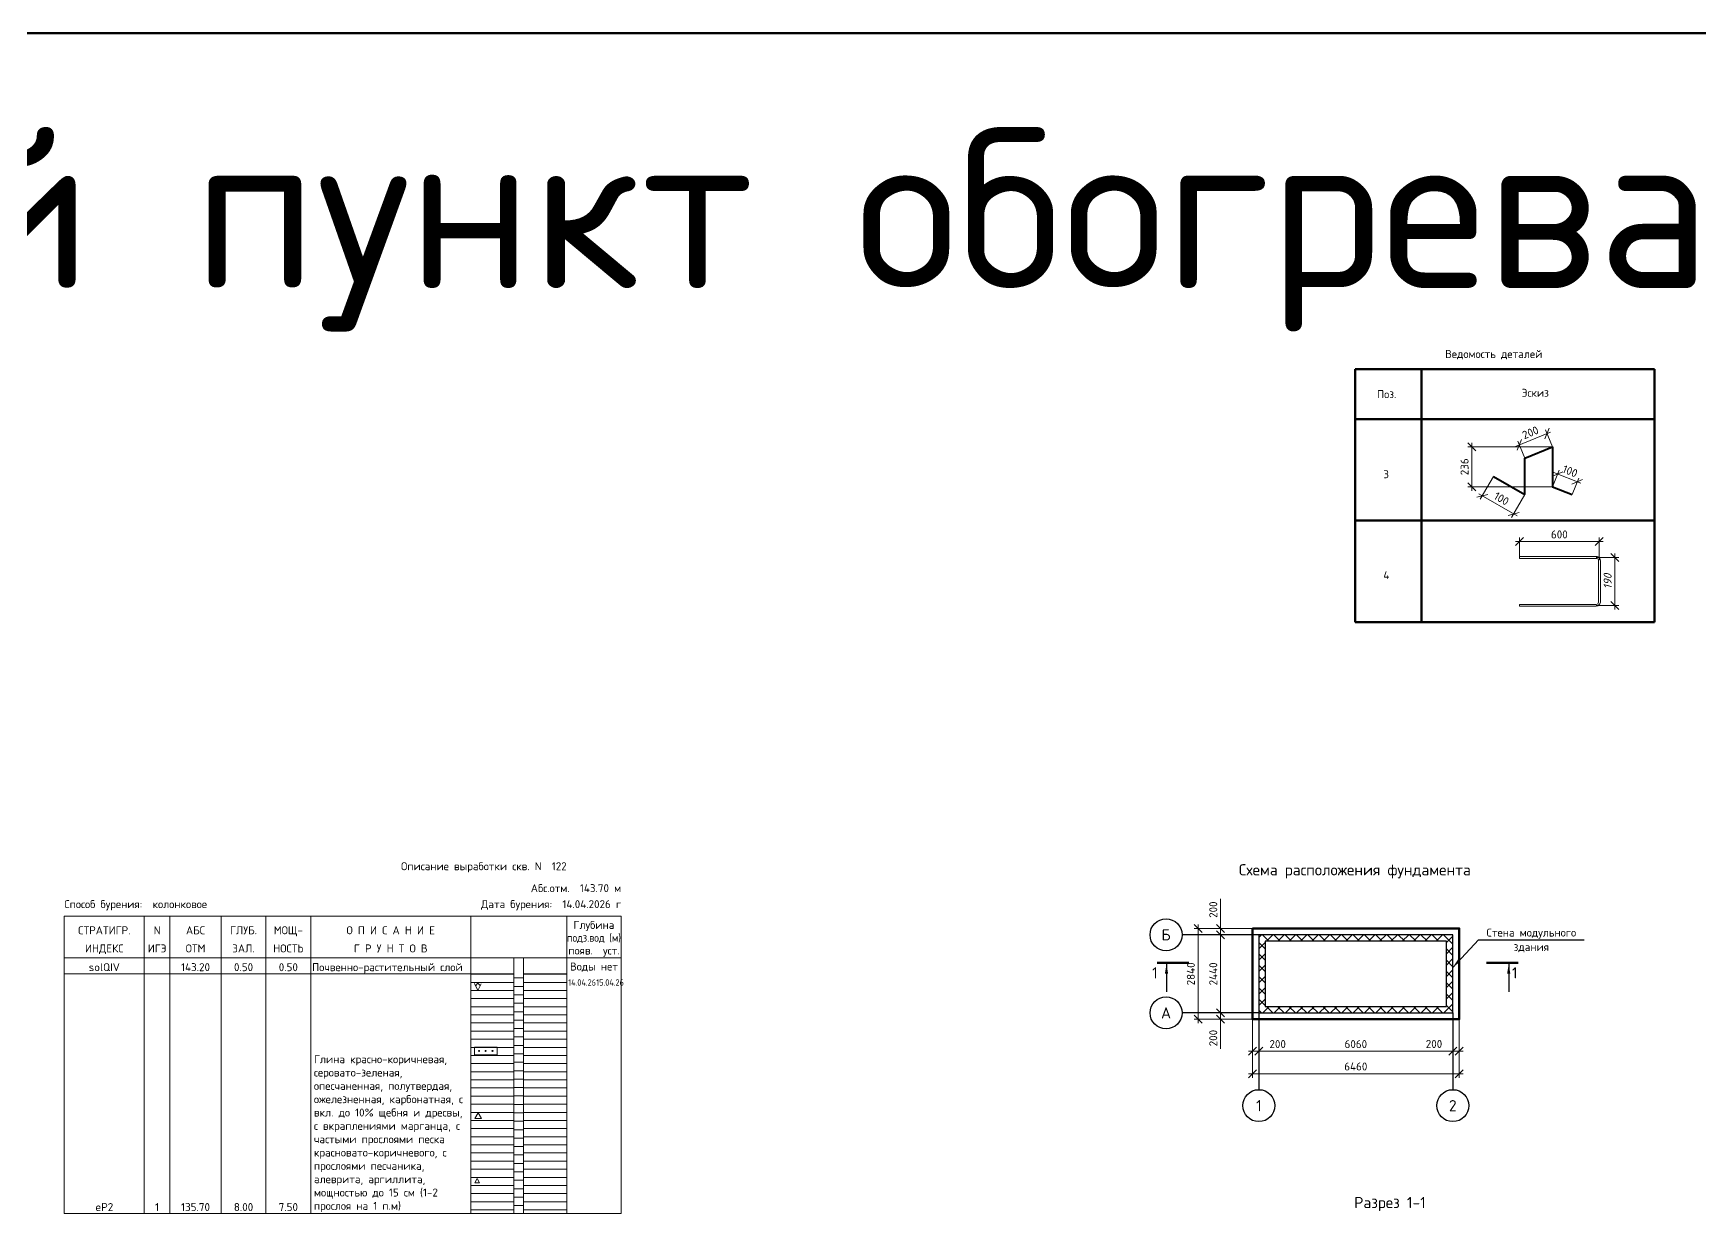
# Model space of a CAD drawing. Header units: millimetres. Extents: x 4809432 to 4960413, y -1122535 to -1055925.
# Drawn here: x 4854214 to 4906286, y -1093203 to -1055925 of the extents above; entities that cross this region are included whole.
import ezdxf
from ezdxf.enums import TextEntityAlignment as Align

# ---------------------------------------------------------------- set-up
doc = ezdxf.new("R2010")
doc.units = ezdxf.units.MM
doc.linetypes.add('ГОСТ 2.303 5', pattern=[24, 20, -1.5, 1, -1.5])
doc.layers.get('Defpoints').update_dxf_attribs({"color": 3})
for name, color, linetype in [('Skv', 7, 'Continuous'), ('Table', 7, 'Continuous'), ('СПДС_Оси', 7, 'ГОСТ 2.303 5')]:
    doc.layers.add(name, color=color, linetype=linetype)
for name, color, linetype, lineweight in [('металл', 7, 'Continuous', 40), ('основная', 7, 'Continuous', 50), ('РАЗМЕР', 7, 'Continuous', 18), ('СПДС_ВЫНОСКИ', 7, 'Continuous', 18), ('СПДС_РАЗМЕРЫ', 7, 'Continuous', 18), ('СПДС_СЕЧЕНИЯ', 7, 'Continuous', 25), ('текст', 7, 'Continuous', 20), ('тонкая', 7, 'Continuous', 20), ('Фундамент', 7, 'Continuous', 53), ('штриховка', 7, 'Continuous', 9)]:
    doc.layers.add(name, color=color, linetype=linetype, lineweight=lineweight)
doc.styles.add('ISOCPEUR', font='isocpeur.ttf')
doc.styles.add('ВНИПИТЕКСТ', font='isocpeui.ttf')
doc.styles.add('ГОСТ 2.304', font='isocpeur.ttf')
doc.dimstyles.new('СПДС$0', dxfattribs={"dimscale": 100, "dimtxt": 2.5, "dimasz": 2.5, "dimexe": 1.25, "dimexo": 0.004, "dimgap": 1, "dimtad": 1, "dimdec": 0, "dimtxsty": 'ВНИПИТЕКСТ', "dimblk": 'OBLIQUE', "dimcen": 0, "dimdle": 1.25, "dimclrd": 256, "dimclre": 256, "dimclrt": 256, "dimadec": 0, "dimazin": 2, "dimtfac": 1, "dimtdec": 0, "dimtmove": 1, "dimatfit": 3, "dimldrblk": 'NONE', "dimfxl": 1, "dimlwd": -1, "dimlwe": -1, "dimarcsym": 0})

# ---------------------------------------------------------------- blocks, each defined once
blk = doc.blocks.new('_Oblique')
at = {"color": 0, "linetype": 'ByBlock', "lineweight": -2}
blk.add_line((-0.5, -0.5), (0.5, 0.5), dxfattribs=at)
blk = doc.blocks.new('*D6')
at = {"layer": 'Defpoints', "color": 0, "transparency": 16777216}
for p in [(4899841, -1069779), (4900822, -1070347), (4900472, -1070952)]:
    blk.add_point(p, dxfattribs=at)
at = {"layer": 'СПДС_РАЗМЕРЫ', "transparency": 16777216}
for p, q in [((4899841, -1069779), (4899428, -1070493)), ((4899383, -1070322), (4900580, -1071015)), ((4900822, -1070347), (4900409, -1071061))]:
    blk.add_line(p, q, dxfattribs=at)
at = {"layer": 'СПДС_РАЗМЕРЫ', "transparency": 16777216, "xscale": 250, "yscale": 250, "zscale": 250}
for p, rotation in [((4899491, -1070384), 149.9314171593441), ((4900472, -1070952), 329.9314171593441)]:
    blk.add_blockref('_Oblique', p, dxfattribs=dict(at, rotation=rotation))
at = {"layer": 'СПДС_РАЗМЕРЫ', "transparency": 16777216, "insert": (4900094, -1070474), "char_height": 250, "attachment_point": 5, "rotation": 329.9314, "style": 'ISOCPEUR'}
blk.add_mtext('100', dxfattribs=at)
blk = doc.blocks.new('_NONE')
blk = doc.blocks.new('*D7')
at = {"layer": 'Defpoints', "color": 0, "transparency": 16777216}
for p in [(4902458, -1069947), (4901685, -1070100), (4902297, -1070347)]:
    blk.add_point(p, dxfattribs=at)
at = {"layer": 'СПДС_РАЗМЕРЫ', "transparency": 16777216}
for p, q in [((4901685, -1070099), (4901893, -1069584)), ((4901730, -1069653), (4902574, -1069993)), ((4902297, -1070346), (4902505, -1069831))]:
    blk.add_line(p, q, dxfattribs=at)
at = {"layer": 'СПДС_РАЗМЕРЫ', "transparency": 16777216, "xscale": 250, "yscale": 250, "zscale": 250}
for p, rotation in [((4901846, -1069700), 158.0341441481995), ((4902458, -1069947), 338.0341441481995)]:
    blk.add_blockref('_Oblique', p, dxfattribs=dict(at, rotation=rotation))
at = {"layer": 'СПДС_РАЗМЕРЫ', "transparency": 16777216, "insert": (4902236, -1069615), "char_height": 250, "attachment_point": 5, "rotation": 338.0341, "style": 'ISOCPEUR'}
blk.add_mtext('100', dxfattribs=at)
blk = doc.blocks.new('*D8')
at = {"layer": 'Defpoints', "color": 0, "transparency": 16777216}
for p in [(4901513, -1068438), (4901685, -1068857), (4900822, -1069211)]:
    blk.add_point(p, dxfattribs=at)
at = {"layer": 'СПДС_РАЗМЕРЫ', "transparency": 16777216}
for p, q in [((4900535, -1068839), (4901629, -1068390)), ((4901685, -1068856), (4901466, -1068322)), ((4900822, -1069210), (4900603, -1068676))]:
    blk.add_line(p, q, dxfattribs=at)
at = {"layer": 'СПДС_РАЗМЕРЫ', "transparency": 16777216, "xscale": 250, "yscale": 250, "zscale": 250}
for p, rotation in [((4901513, -1068438), 22.31730394507235), ((4900651, -1068792), 202.3173039450723)]:
    blk.add_blockref('_Oblique', p, dxfattribs=dict(at, rotation=rotation))
at = {"layer": 'СПДС_РАЗМЕРЫ', "transparency": 16777216, "insert": (4900996, -1068407), "char_height": 250, "attachment_point": 5, "rotation": 22.3173, "style": 'ISOCPEUR'}
blk.add_mtext('200', dxfattribs=at)
blk = doc.blocks.new('*D9')
at = {"layer": 'Defpoints', "color": 0, "transparency": 16777216}
for p in [(4901685, -1068857), (4899164, -1070100), (4901685, -1070100)]:
    blk.add_point(p, dxfattribs=at)
at = {"layer": 'СПДС_РАЗМЕРЫ', "transparency": 16777216}
for p, q in [((4901685, -1068857), (4899039, -1068857)), ((4899164, -1068732), (4899164, -1070225)), ((4901685, -1070100), (4899039, -1070100))]:
    blk.add_line(p, q, dxfattribs=at)
at = {"layer": 'СПДС_РАЗМЕРЫ', "transparency": 16777216, "xscale": 250, "yscale": 250, "zscale": 250}
for p, rotation in [((4899164, -1068857), 90), ((4899164, -1070100), 270)]:
    blk.add_blockref('_Oblique', p, dxfattribs=dict(at, rotation=rotation))
at = {"layer": 'СПДС_РАЗМЕРЫ', "transparency": 16777216, "insert": (4898939, -1069478), "char_height": 250, "attachment_point": 5, "rotation": 90, "style": 'ISOCPEUR'}
blk.add_mtext('236', dxfattribs=at)
blk = doc.blocks.new('*D10')
at = {"layer": 'Defpoints', "color": 0, "ltscale": 100, "transparency": 16777216}
for p in [(4900652, -1071817), (4900652, -1072312), (4903150, -1072399)]:
    blk.add_point(p, dxfattribs=at)
at = {"layer": 'РАЗМЕР', "ltscale": 100, "transparency": 16777216}
for p, q in [((4903275, -1071817), (4900527, -1071817)), ((4900652, -1072311), (4900652, -1071692)), ((4903150, -1072398), (4903150, -1071692))]:
    blk.add_line(p, q, dxfattribs=at)
at = {"layer": 'РАЗМЕР', "ltscale": 100, "transparency": 16777216, "xscale": 250, "yscale": 250, "zscale": 250, "rotation": 180}
blk.add_blockref('_Oblique', (4900652, -1071817), dxfattribs=at)
at = {"layer": 'РАЗМЕР', "ltscale": 100, "transparency": 16777216, "xscale": 250, "yscale": 250, "zscale": 250}
blk.add_blockref('_Oblique', (4903150, -1071817), dxfattribs=at)
at = {"layer": 'РАЗМЕР', "ltscale": 100, "transparency": 16777216, "insert": (4901901, -1071592), "char_height": 250, "attachment_point": 5, "style": 'ГОСТ 2.304', "bg_fill": 3, "box_fill_scale": 1.1, "bg_fill_color": 9, "bg_fill_true_color": 13158600, "bg_fill_transparency": 0}
blk.add_mtext('\\A1;600', dxfattribs=at)
blk = doc.blocks.new('*D11')
at = {"layer": 'Defpoints', "color": 0, "ltscale": 100, "transparency": 16777216}
for p in [(4903052, -1072311), (4903052, -1073810), (4903636, -1073810)]:
    blk.add_point(p, dxfattribs=at)
at = {"layer": 'РАЗМЕР', "ltscale": 100, "transparency": 16777216}
for p, q in [((4903053, -1072311), (4903761, -1072311)), ((4903636, -1072186), (4903636, -1073935)), ((4903053, -1073810), (4903761, -1073810))]:
    blk.add_line(p, q, dxfattribs=at)
at = {"layer": 'РАЗМЕР', "ltscale": 100, "transparency": 16777216, "xscale": 250, "yscale": 250, "zscale": 250}
for p, rotation in [((4903636, -1072311), 90), ((4903636, -1073810), 270)]:
    blk.add_blockref('_Oblique', p, dxfattribs=dict(at, rotation=rotation))
at = {"layer": 'РАЗМЕР', "ltscale": 100, "transparency": 16777216, "insert": (4903411, -1073061), "char_height": 250, "attachment_point": 5, "rotation": 90, "style": 'ВНИПИТЕКСТ', "bg_fill": 3, "box_fill_scale": 1.1, "bg_fill_color": 9, "bg_fill_true_color": 13158600, "bg_fill_transparency": 0}
blk.add_mtext('190', dxfattribs=at)
blk = doc.blocks.new('*D24')
at = {"layer": 'Defpoints', "color": 0, "linetype": 'Continuous', "ltscale": 0.166667, "transparency": 16777216}
for p in [(4892311, -1086751), (4898771, -1086751), (4898771, -1088451)]:
    blk.add_point(p, dxfattribs=at)
at = {"layer": 'СПДС_РАЗМЕРЫ', "linetype": 'Continuous', "ltscale": 0.166667, "transparency": 16777216}
for p, q in [((4892311, -1086751), (4892311, -1088576)), ((4898771, -1086751), (4898771, -1088576)), ((4892186, -1088451), (4898896, -1088451))]:
    blk.add_line(p, q, dxfattribs=at)
at = {"layer": 'СПДС_РАЗМЕРЫ', "linetype": 'Continuous', "ltscale": 0.166667, "transparency": 16777216, "xscale": 250, "yscale": 250, "zscale": 250, "rotation": 180}
blk.add_blockref('_Oblique', (4892311, -1088451), dxfattribs=at)
at = {"layer": 'СПДС_РАЗМЕРЫ', "linetype": 'Continuous', "ltscale": 0.166667, "transparency": 16777216, "xscale": 250, "yscale": 250, "zscale": 250}
blk.add_blockref('_Oblique', (4898771, -1088451), dxfattribs=at)
at = {"layer": 'СПДС_РАЗМЕРЫ', "linetype": 'Continuous', "ltscale": 0.166667, "transparency": 16777216, "insert": (4895541, -1088226), "char_height": 250, "attachment_point": 5, "style": 'ISOCPEUR'}
blk.add_mtext('6460', dxfattribs=at)
blk = doc.blocks.new('*D25')
at = {"layer": 'Defpoints', "color": 0, "linetype": 'Continuous', "ltscale": 0.166667, "transparency": 16777216}
for p in [(4892311, -1083911), (4890611, -1086751), (4892311, -1086751)]:
    blk.add_point(p, dxfattribs=at)
at = {"layer": 'СПДС_РАЗМЕРЫ', "linetype": 'Continuous', "ltscale": 0.166667, "transparency": 16777216}
for p, q in [((4892311, -1083911), (4890486, -1083911)), ((4890611, -1083786), (4890611, -1086876)), ((4892311, -1086751), (4890486, -1086751))]:
    blk.add_line(p, q, dxfattribs=at)
at = {"layer": 'СПДС_РАЗМЕРЫ', "linetype": 'Continuous', "ltscale": 0.166667, "transparency": 16777216, "xscale": 250, "yscale": 250, "zscale": 250}
for p, rotation in [((4890611, -1083911), 90), ((4890611, -1086751), 270)]:
    blk.add_blockref('_Oblique', p, dxfattribs=dict(at, rotation=rotation))
at = {"layer": 'СПДС_РАЗМЕРЫ', "linetype": 'Continuous', "ltscale": 0.166667, "transparency": 16777216, "insert": (4890386, -1085331), "char_height": 250, "attachment_point": 5, "rotation": 90, "style": 'ISOCPEUR'}
blk.add_mtext('2840', dxfattribs=at)
blk = doc.blocks.new('*D26')
at = {"layer": 'Defpoints', "color": 0, "linetype": 'Continuous', "ltscale": 0.166667, "transparency": 16777216}
for p in [(4892311, -1086751), (4892511, -1087590), (4892511, -1087751)]:
    blk.add_point(p, dxfattribs=at)
at = {"layer": 'СПДС_РАЗМЕРЫ', "linetype": 'Continuous', "ltscale": 0.166667, "transparency": 16777216}
for p, q in [((4892311, -1086751), (4892311, -1087876)), ((4892186, -1087751), (4892511, -1087751)), ((4892511, -1087590), (4892511, -1087876)), ((4892511, -1087751), (4893436, -1087751))]:
    blk.add_line(p, q, dxfattribs=at)
at = {"layer": 'СПДС_РАЗМЕРЫ', "linetype": 'Continuous', "ltscale": 0.166667, "transparency": 16777216, "xscale": 250, "yscale": 250, "zscale": 250, "rotation": 180}
blk.add_blockref('_Oblique', (4892311, -1087751), dxfattribs=at)
at = {"layer": 'СПДС_РАЗМЕРЫ', "linetype": 'Continuous', "ltscale": 0.166667, "transparency": 16777216, "xscale": 250, "yscale": 250, "zscale": 250}
blk.add_blockref('_Oblique', (4892511, -1087751), dxfattribs=at)
at = {"layer": 'СПДС_РАЗМЕРЫ', "linetype": 'Continuous', "ltscale": 0.166667, "transparency": 16777216, "insert": (4893099, -1087526), "char_height": 250, "attachment_point": 5, "style": 'ISOCPEUR'}
blk.add_mtext('200', dxfattribs=at)
blk = doc.blocks.new('*D27')
at = {"layer": 'Defpoints', "color": 0, "linetype": 'Continuous', "ltscale": 0.166667, "transparency": 16777216}
for p in [(4892511, -1087590), (4892511, -1087751), (4898571, -1087544)]:
    blk.add_point(p, dxfattribs=at)
at = {"layer": 'СПДС_РАЗМЕРЫ', "linetype": 'Continuous', "ltscale": 0.166667, "transparency": 16777216}
for p, q in [((4898696, -1087751), (4892386, -1087751)), ((4892511, -1087590), (4892511, -1087876)), ((4898571, -1087545), (4898571, -1087876))]:
    blk.add_line(p, q, dxfattribs=at)
at = {"layer": 'СПДС_РАЗМЕРЫ', "linetype": 'Continuous', "ltscale": 0.166667, "transparency": 16777216, "xscale": 250, "yscale": 250, "zscale": 250, "rotation": 180}
blk.add_blockref('_Oblique', (4892511, -1087751), dxfattribs=at)
at = {"layer": 'СПДС_РАЗМЕРЫ', "linetype": 'Continuous', "ltscale": 0.166667, "transparency": 16777216, "xscale": 250, "yscale": 250, "zscale": 250}
blk.add_blockref('_Oblique', (4898571, -1087751), dxfattribs=at)
at = {"layer": 'СПДС_РАЗМЕРЫ', "linetype": 'Continuous', "ltscale": 0.166667, "transparency": 16777216, "insert": (4895541, -1087526), "char_height": 250, "attachment_point": 5, "style": 'ISOCPEUR'}
blk.add_mtext('6060', dxfattribs=at)
blk = doc.blocks.new('*D28')
at = {"layer": 'Defpoints', "color": 0, "linetype": 'Continuous', "ltscale": 0.166667, "transparency": 16777216}
for p in [(4898771, -1086751), (4898571, -1087544), (4898571, -1087747)]:
    blk.add_point(p, dxfattribs=at)
at = {"layer": 'СПДС_РАЗМЕРЫ', "linetype": 'Continuous', "ltscale": 0.166667, "transparency": 16777216}
for p, q in [((4898771, -1086751), (4898771, -1087872)), ((4898571, -1087747), (4897646, -1087747)), ((4898571, -1087545), (4898571, -1087872)), ((4898896, -1087747), (4898571, -1087747))]:
    blk.add_line(p, q, dxfattribs=at)
at = {"layer": 'СПДС_РАЗМЕРЫ', "linetype": 'Continuous', "ltscale": 0.166667, "transparency": 16777216, "xscale": 250, "yscale": 250, "zscale": 250, "rotation": 180}
blk.add_blockref('_Oblique', (4898571, -1087747), dxfattribs=at)
at = {"layer": 'СПДС_РАЗМЕРЫ', "linetype": 'Continuous', "ltscale": 0.166667, "transparency": 16777216, "xscale": 250, "yscale": 250, "zscale": 250}
blk.add_blockref('_Oblique', (4898771, -1087747), dxfattribs=at)
at = {"layer": 'СПДС_РАЗМЕРЫ', "linetype": 'Continuous', "ltscale": 0.166667, "transparency": 16777216, "insert": (4897984, -1087522), "char_height": 250, "attachment_point": 5, "style": 'ISOCPEUR'}
blk.add_mtext('200', dxfattribs=at)
blk = doc.blocks.new('*D29')
at = {"layer": 'Defpoints', "color": 0, "linetype": 'Continuous', "ltscale": 0.166667, "transparency": 16777216}
for p in [(4891465, -1084111), (4891311, -1086551), (4891469, -1086551)]:
    blk.add_point(p, dxfattribs=at)
at = {"layer": 'СПДС_РАЗМЕРЫ', "linetype": 'Continuous', "ltscale": 0.166667, "transparency": 16777216}
for p, q in [((4891465, -1084111), (4891186, -1084111)), ((4891311, -1083986), (4891311, -1086676)), ((4891469, -1086551), (4891186, -1086551))]:
    blk.add_line(p, q, dxfattribs=at)
at = {"layer": 'СПДС_РАЗМЕРЫ', "linetype": 'Continuous', "ltscale": 0.166667, "transparency": 16777216, "xscale": 250, "yscale": 250, "zscale": 250}
for p, rotation in [((4891311, -1084111), 90), ((4891311, -1086551), 270)]:
    blk.add_blockref('_Oblique', p, dxfattribs=dict(at, rotation=rotation))
at = {"layer": 'СПДС_РАЗМЕРЫ', "linetype": 'Continuous', "ltscale": 0.166667, "transparency": 16777216, "insert": (4891086, -1085331), "char_height": 250, "attachment_point": 5, "rotation": 90, "style": 'ISOCPEUR'}
blk.add_mtext('2440', dxfattribs=at)
blk = doc.blocks.new('*D30')
at = {"layer": 'Defpoints', "color": 0, "linetype": 'Continuous', "ltscale": 0.166667, "transparency": 16777216}
for p in [(4891311, -1086751), (4891528, -1086551), (4891528, -1086751)]:
    blk.add_point(p, dxfattribs=at)
at = {"layer": 'СПДС_РАЗМЕРЫ', "linetype": 'Continuous', "ltscale": 0.166667, "transparency": 16777216}
for p, q in [((4891528, -1086551), (4891186, -1086551)), ((4891528, -1086751), (4891186, -1086751)), ((4891311, -1086426), (4891311, -1086751)), ((4891311, -1086751), (4891311, -1087676))]:
    blk.add_line(p, q, dxfattribs=at)
at = {"layer": 'СПДС_РАЗМЕРЫ', "linetype": 'Continuous', "ltscale": 0.166667, "transparency": 16777216, "xscale": 250, "yscale": 250, "zscale": 250}
for p, rotation in [((4891311, -1086551), 90), ((4891311, -1086751), 270)]:
    blk.add_blockref('_Oblique', p, dxfattribs=dict(at, rotation=rotation))
at = {"layer": 'СПДС_РАЗМЕРЫ', "linetype": 'Continuous', "ltscale": 0.166667, "transparency": 16777216, "insert": (4891086, -1087338), "char_height": 250, "attachment_point": 5, "rotation": 90, "style": 'ISOCPEUR'}
blk.add_mtext('200', dxfattribs=at)
blk = doc.blocks.new('*D23')
at = {"layer": 'Defpoints', "color": 0, "linetype": 'Continuous', "ltscale": 0.166667, "transparency": 16777216}
for p in [(4891311, -1083911), (4891528, -1083911), (4891528, -1084111)]:
    blk.add_point(p, dxfattribs=at)
at = {"layer": 'СПДС_РАЗМЕРЫ', "linetype": 'Continuous', "ltscale": 0.166667, "transparency": 16777216}
for p, q in [((4891311, -1083911), (4891311, -1082986)), ((4891528, -1083911), (4891186, -1083911)), ((4891528, -1084111), (4891186, -1084111)), ((4891311, -1084236), (4891311, -1083911))]:
    blk.add_line(p, q, dxfattribs=at)
at = {"layer": 'СПДС_РАЗМЕРЫ', "linetype": 'Continuous', "ltscale": 0.166667, "transparency": 16777216, "xscale": 250, "yscale": 250, "zscale": 250}
for p, rotation in [((4891311, -1083911), 90), ((4891311, -1084111), 270)]:
    blk.add_blockref('_Oblique', p, dxfattribs=dict(at, rotation=rotation))
at = {"layer": 'СПДС_РАЗМЕРЫ', "linetype": 'Continuous', "ltscale": 0.166667, "transparency": 16777216, "insert": (4891086, -1083323), "char_height": 250, "attachment_point": 5, "rotation": 90, "style": 'ISOCPEUR'}
blk.add_mtext('200', dxfattribs=at)
blk = doc.blocks.new('IZ18')
at = {"color": 7, "linetype": 'Continuous', "lineweight": 0, "flags": 128}
for points in [[(-0.004, 0.224), (0.093, 0.004), (0.199, 0.221)], [(0.027, 0.157), (0.1, 0.234), (0.17, 0.164)]]:
    blk.add_lwpolyline(points, dxfattribs=at)
blk = doc.blocks.new('VK12')
at = {"color": 7, "linetype": 'Continuous', "lineweight": 0, "flags": 128}
blk.add_lwpolyline([(0.007, 0.007), (0.107, 0.182), (0.208, 0.007)], close=True, dxfattribs=at)
blk = doc.blocks.new('VK13')
at = {"color": 7, "linetype": 'Continuous', "lineweight": 0}
for p, q in [((0, 0), (0.075, 0.133)), ((0, 0), (0.152, 0)), ((0.075, 0.133), (0.152, 0))]:
    blk.add_line(p, q, dxfattribs=at)

msp = doc.modelspace()

# ---------------------------------------------------------------- hatches: boundary and pattern name
at = {"linetype": 'Continuous', "ltscale": 0.166667}
h = msp.add_hatch(dxfattribs=at)
h.set_pattern_fill('НЕМЕТАЛЛИЧЕСКИЕ МАТЕРИАЛЫ', color=256, scale=100, pattern_type=2)
h.set_pattern_definition([(45, (905766.77, -654705.7), (-176.776695, 176.776695), []), (135, (905766.77, -654705.7), (-176.776695, -176.776695), [])])
h.paths.add_polyline_path([(4898571.1, -1084111), (4892511.1, -1084111), (4892511.1, -1086551), (4898571.1, -1086551)])
h.paths.add_polyline_path([(4898371.1, -1086351), (4892711.1, -1086351), (4892711.1, -1084311), (4898371.1, -1084311)], flags=16)
at = {"layer": 'штриховка'}
h = msp.add_hatch(dxfattribs=at)
h.set_pattern_fill('ANSI31', color=256, scale=80, angle=315, style=0)
h.paths.add_polyline_path([(4867882.4, -1085326.3), (4869232.4, -1085326.3), (4869232.4, -1092826.3), (4867882.4, -1092826.3)])
h = msp.add_hatch(dxfattribs=at)
h.set_pattern_fill('ANSI31', color=256, scale=83, angle=315, style=0)
h.paths.add_polyline_path([(4869232.4, -1085326.3), (4869532.4, -1085326.3), (4869532.4, -1092826.3), (4869232.4, -1092826.3)])
h = msp.add_hatch(dxfattribs=at)
h.set_pattern_fill('ANSI31', color=256, scale=80, angle=315, style=0)
h.paths.add_polyline_path([(4869532.4, -1085326.3), (4870882.4, -1085326.3), (4870882.4, -1092826.3), (4869532.4, -1092826.3)])

# ---------------------------------------------------------------- linework, layer by layer
at = {"color": 7, "linetype": 'Continuous', "lineweight": 0}
for p, q in [((4855182.4, -1083526.3), (4872582.4, -1083526.3)), ((4855182.4, -1084826.3), (4855182.4, -1083526.3)), ((4857682.4, -1084826.3), (4857682.4, -1083526.3)), ((4858482.4, -1084826.3), (4858482.4, -1083526.3)), ((4860082.4, -1084826.3), (4860082.4, -1083526.3)), ((4861482.4, -1084826.3), (4861482.4, -1083526.3)), ((4862882.4, -1084826.3), (4862882.4, -1083526.3)), ((4867882.4, -1084826.3), (4867882.4, -1083526.3)), ((4870882.4, -1084826.3), (4870882.4, -1083526.3)), ((4872582.4, -1084826.3), (4872582.4, -1083526.3)), ((4855182.4, -1084826.3), (4872582.4, -1084826.3))]:
    msp.add_line(p, q, dxfattribs=at)
at = {"linetype": 'Continuous', "lineweight": 100, "ltscale": 0.083333}
msp.add_lwpolyline([(4809432.5, -1055925.1), (4960412.6, -1055925.1), (4960412.6, -1122534.7), (4809432.5, -1122534.7)], close=True, dxfattribs=at)
at = {"linetype": 'Continuous', "ltscale": 0.166667}
for points in [[(4898571.1, -1084111), (4892511.1, -1084111), (4892511.1, -1086551), (4898571.1, -1086551)], [(4898371.1, -1084311), (4892711.1, -1084311), (4892711.1, -1086351), (4898371.1, -1086351)]]:
    msp.add_lwpolyline(points, close=True, dxfattribs=at)
at = {"linetype": 'Continuous', "lineweight": 0, "flags": 128}
msp.add_lwpolyline([(4868005.4, -1087619.6), (4868712.4, -1087619.6), (4868712.4, -1087859.6), (4868005.4, -1087859.6)], close=True, dxfattribs=at)
at = {"color": 7, "linetype": 'Continuous', "lineweight": 0}
for centre in [(4868142.7, -1087738.3), (4868345.7, -1087740.6), (4868562.7, -1087740.6)]:
    msp.add_circle(centre, 16.5, dxfattribs=at)
at = {"layer": 'Skv', "color": 7, "linetype": 'Continuous', "lineweight": 0, "ltscale": 10}
for p, q in [((4867882.4, -1084826.3), (4869232.4, -1084826.3)), ((4870882.4, -1084826.3), (4869532.4, -1084826.3)), ((4867882.4, -1085326.3), (4869232.4, -1085326.3)), ((4869532.4, -1085326.3), (4870882.4, -1085326.3)), ((4867882.4, -1092826.3), (4869232.4, -1092826.3)), ((4869532.4, -1092826.3), (4870882.4, -1092826.3))]:
    msp.add_line(p, q, dxfattribs=at)
at = {"layer": 'Skv', "color": 7, "linetype": 'Continuous', "lineweight": 0}
msp.add_lwpolyline([(4869232.4, -1084826.3), (4869532.4, -1084826.3), (4869532.4, -1092826.3), (4869232.4, -1092826.3), (4869232.4, -1084826.3), (4869232.4, -1084826.3)], close=True, dxfattribs=at)
at = {"layer": 'Table', "color": 7, "linetype": 'Continuous', "lineweight": 0}
for p, q in [((4855182.4, -1084826.3), (4855182.4, -1092826.3)), ((4857682.4, -1084826.3), (4857682.4, -1092826.3)), ((4858482.4, -1084826.3), (4858482.4, -1092826.3)), ((4860082.4, -1084826.3), (4860082.4, -1092826.3)), ((4861482.4, -1084826.3), (4861482.4, -1092826.3)), ((4862882.4, -1084826.3), (4862882.4, -1092826.3)), ((4867882.4, -1084826.3), (4867882.4, -1092826.3)), ((4870882.4, -1084826.3), (4870882.4, -1092826.3)), ((4872582.4, -1084826.3), (4872582.4, -1092826.3)), ((4855182.4, -1085326.3), (4857682.4, -1085326.3)), ((4857682.4, -1085326.3), (4858482.4, -1085326.3)), ((4858482.4, -1085326.3), (4860082.4, -1085326.3)), ((4860082.4, -1085326.3), (4861482.4, -1085326.3)), ((4861482.4, -1085326.3), (4862882.4, -1085326.3)), ((4862882.4, -1085326.3), (4867882.4, -1085326.3)), ((4855182.4, -1092826.3), (4857682.4, -1092826.3)), ((4857682.4, -1092826.3), (4858482.4, -1092826.3)), ((4858482.4, -1092826.3), (4860082.4, -1092826.3)), ((4860082.4, -1092826.3), (4861482.4, -1092826.3)), ((4861482.4, -1092826.3), (4862882.4, -1092826.3)), ((4862882.4, -1092826.3), (4867882.4, -1092826.3)), ((4870882.4, -1092826.3), (4872582.4, -1092826.3))]:
    msp.add_line(p, q, dxfattribs=at)
at = {"layer": 'металл', "ltscale": 20}
for p, q in [((4900822.4, -1069210.7), (4901685.1, -1068856.6)), ((4901685.1, -1068856.6), (4901685.1, -1070099.9)), ((4900822.4, -1070346.6), (4900822.4, -1069210.7)), ((4899841.4, -1069778.6), (4900822.4, -1070346.6)), ((4901685.1, -1070099.9), (4902296.7, -1070346.6))]:
    msp.add_line(p, q, dxfattribs=at)
at = {"layer": 'основная', "ltscale": 25}
for p, q in [((4895516.9, -1066427.1), (4904876.9, -1066427.1)), ((4895516.9, -1074333.9), (4895516.9, -1066427.1)), ((4897596.9, -1074333.9), (4897596.9, -1066427.1)), ((4904876.9, -1074333.9), (4904876.9, -1066427.1)), ((4895516.9, -1067987.1), (4904876.9, -1067987.1)), ((4895516.9, -1071160.9), (4904876.9, -1071160.9)), ((4895516.9, -1074333.9), (4904876.9, -1074333.9))]:
    msp.add_line(p, q, dxfattribs=at)
at = {"layer": 'СПДС_ВЫНОСКИ', "lineweight": 25, "ltscale": 0.166667}
for p, q in [((4898571.1, -1085127.1), (4899378.4, -1084265.2)), ((4899378.4, -1084265.2), (4902673.6, -1084265.2))]:
    msp.add_line(p, q, dxfattribs=at)
msp.add_solid([(4898571.1, -1085127.1), (4898739.8, -1084873.4), (4898813.2, -1084942.2)], dxfattribs=at)
at = {"layer": 'СПДС_Оси', "linetype": 'ГОСТ 2.303 5', "ltscale": 0.166667}
for points in [[(4892511.1, -1084111), (4890156.3, -1084111), (4890111.1, -1084111)], [(4892511.1, -1086551), (4892511.1, -1086551), (4890156.3, -1086551), (4890111.1, -1086551)]]:
    msp.add_lwpolyline(points, dxfattribs=at)
at = {"layer": 'СПДС_Оси', "linetype": 'ГОСТ 2.303 5', "lineweight": 25, "ltscale": 0.166667}
for points in [[(4892511.1, -1086551), (4892511.1, -1086551), (4892511.1, -1088951)], [(4898571.1, -1086551), (4898571.1, -1088951)]]:
    msp.add_lwpolyline(points, dxfattribs=at)
at = {"layer": 'СПДС_Оси', "linetype": 'Continuous', "lineweight": 25, "ltscale": 0.166667}
for centre in [(4889611.1, -1084111), (4889611.1, -1086551), (4892511.1, -1089451), (4898571.1, -1089451)]:
    msp.add_circle(centre, 500, dxfattribs=at)
at = {"layer": 'СПДС_СЕЧЕНИЯ', "linetype": 'Continuous', "lineweight": 25, "ltscale": 0.166667}
for p, q in [((4889624.4, -1085023.2), (4889624.4, -1085894.8)), ((4900319.4, -1085023.2), (4900319.4, -1085894.8))]:
    msp.add_line(p, q, dxfattribs=at)
at = {"layer": 'СПДС_СЕЧЕНИЯ', "linetype": 'Continuous', "lineweight": 25, "ltscale": 0.166667, "const_width": 70}
for points in [[(4889324.4, -1084988.2), (4890324.4, -1084988.2)], [(4900619.4, -1084988.2), (4899619.4, -1084988.2)]]:
    msp.add_lwpolyline(points, dxfattribs=at)
at = {"layer": 'СПДС_СЕЧЕНИЯ', "linetype": 'Continuous', "lineweight": 25, "ltscale": 0.166667}
for points in [[(4889624.4, -1085023.2), (4889674.6, -1085323.6), (4889574.1, -1085323.6)], [(4900319.4, -1085023.2), (4900369.6, -1085323.6), (4900269.1, -1085323.6)]]:
    msp.add_solid(points, dxfattribs=at)
at = {"layer": 'тонкая', "ltscale": 100}
msp.add_lwpolyline([(4900652.2, -1072281.7), (4900652.2, -1072341.7), (4903052.2, -1072341.7, -0.3867618), (4903123.7, -1072398.8), (4903122.2, -1073709.7, -0.3779744), (4903052.2, -1073779.7), (4900652.2, -1073779.7), (4900652.2, -1073839.7), (4903052.2, -1073839.7, 0.3494577), (4903182.2, -1073709.7), (4903182.2, -1072411.7, 0.4350934), (4903060.8, -1072281.4), (4900652.2, -1072281.4), (4900652.2, -1072341.7), (4903052.2, -1072341.7)], format="xyb", dxfattribs=at)
at = {"layer": 'Фундамент', "linetype": 'Continuous', "ltscale": 0.083333}
msp.add_lwpolyline([(4892311.1, -1083911), (4898771.1, -1083911), (4898771.1, -1086751), (4892311.1, -1086751)], close=True, dxfattribs=at)

# ---------------------------------------------------------------- block references
at = {"layer": 'Skv', "xscale": 1000, "yscale": 1000, "zscale": 1000}
for name, p in [('IZ18', (4868007.4, -1085859.6)), ('VK12', (4868007.4, -1089859.6)), ('VK13', (4868007.4, -1091859.6))]:
    msp.add_blockref(name, p, dxfattribs=at)

# ---------------------------------------------------------------- texts
at = {"layer": 'СПДС_ВЫНОСКИ', "lineweight": 25, "ltscale": 0.166667, "style": 'ГОСТ 2.304'}
msp.add_text('Стена модульного', height=250, dxfattribs=at).set_placement((4901026, -1084165.2), align=Align.CENTER)
msp.add_text('здания', height=250, dxfattribs=at).set_placement((4901026, -1084365.2), align=Align.TOP_CENTER)
at = {"layer": 'текст', "ltscale": 25, "style": 'ГОСТ 2.304'}
for s, height, p in [('Модульный пункт обогрева', 5000, (4820609.4, -1063887.7)), ('Ведомость деталей', 250, (4898331.2, -1066076.4)), ('Поз.', 250, (4896204, -1067331.9)), ('Эскиз', 250, (4900724.3, -1067290.3)), ('3', 250, (4896401.3, -1069835.3)), ('4', 250, (4896401.3, -1072990))]:
    msp.add_text(s, height=height, dxfattribs=at).set_placement(p)
at = {"layer": 'текст', "style": 'ISOCPEUR'}
for s, p in [('Описание выработки скв. N  122', (4870882.4, -1082090.9)), ('Абс.отм.  143.70 м', (4872582.4, -1082776.3)), ('Дата бурения:  14.04.2026 г', (4872582.4, -1083276.3))]:
    msp.add_text(s, height=250, dxfattribs=at).set_placement(p, align=Align.RIGHT)
at = {"layer": 'текст', "ltscale": 25, "style": 'ГОСТ 2.304'}
msp.add_text('Схема расположения фундамента', height=350, dxfattribs=at).set_placement((4895511.1, -1081901.8), align=Align.TOP_CENTER)
at = {"layer": 'текст', "style": 'ISOCPEUR'}
for s, p in [('Способ бурения:  колонковое', (4855182.4, -1083276.3)), ('Почвенно-растительный слой', (4862926.5, -1085246.3))]:
    msp.add_text(s, height=250, dxfattribs=at).set_placement(p)
for s, p in [('СТРАТИГР.', (4856432.4, -1084092.9)), ('N', (4858082.4, -1084092.9)), ('АБС', (4859282.4, -1084092.9)), ('ГЛУБ.', (4860782.4, -1084092.9)), ('МОЩ-', (4862182.4, -1084092.9)), ('О П И С А Н И Е', (4865382.4, -1084092.9)), ('Глубина', (4871732.4, -1083926.3)), ('ИНДЕКС', (4856432.4, -1084659.6)), ('ИГЭ', (4858082.4, -1084659.6)), ('ОТМ', (4859282.4, -1084659.6)), ('ЗАЛ.', (4860782.4, -1084659.6)), ('НОСТЬ', (4862182.4, -1084659.6)), ('Г Р У Н Т О В', (4865382.4, -1084659.6)), ('появ.  уст.', (4871732.4, -1084726.3)), ('solQIV', (4856432.4, -1085246.3)), ('143.20', (4859282.4, -1085246.3)), ('0.50', (4860782.4, -1085246.3)), ('0.50', (4862182.4, -1085246.3)), ('Воды нет', (4871732.4, -1085226.3)), ('eP2', (4856432.4, -1092746.3)), ('1', (4858082.4, -1092746.3)), ('135.70', (4859282.4, -1092746.3)), ('8.00', (4860782.4, -1092746.3)), ('7.50', (4862182.4, -1092746.3))]:
    msp.add_text(s, height=250, dxfattribs=at).set_placement(p, align=Align.CENTER)
at = {"layer": 'текст', "style": 'ISOCPEUR', "width": 0.9}
msp.add_text('подз.вод (м)', height=250, dxfattribs=at).set_placement((4871732.4, -1084326.3), align=Align.CENTER)
at = {"layer": 'текст', "ltscale": 0.166667, "style": 'ГОСТ 2.304'}
for s, p in [('Б', (4889611.1, -1084111)), ('А', (4889611.1, -1086551)), ('1', (4892511.1, -1089451)), ('2', (4898571.1, -1089451)), ('Разрез 1-1', (4896608.3, -1092480))]:
    msp.add_text(s, height=350, dxfattribs=at).set_placement(p, align=Align.MIDDLE_CENTER)
for p in [(4889174.4, -1085473.2), (4900419.4, -1085473.2)]:
    msp.add_text('1', height=350, dxfattribs=at).set_placement(p)
at = {"layer": 'текст', "style": 'ISOCPEUR', "width": 0.8}
for s, p in [('14.04.26', (4870927.4, -1085699.8)), ('15.04.26', (4871804.9, -1085699.5))]:
    msp.add_text(s, height=200, dxfattribs=at).set_placement(p)
at = {"layer": 'текст', "insert": (4862982.4, -1092776.3), "char_height": 250, "width": 4900, "attachment_point": 7, "style": 'ГОСТ 2.304'}
msp.add_mtext('Глина красно-коричневая, серовато-зеленая, опесчаненная, полутвердая, ожелезненная, карбонатная, с вкл. до 10% щебня и дресвы, с вкраплениями марганца, с частыми прослоями песка красновато-коричневого, с прослоями песчаника, алеврита, аргиллита, мощностью до 15 см (1-2 прослоя на 1 п.м)', dxfattribs=at)

# ---------------------------------------------------------------- dimensions: what is measured, and where the dimension line sits
at = {"layer": 'СПДС_РАЗМЕРЫ'}
for base, p1, p2, angle, text, picture, middle in [((4901513.2, -1068437.9), (4900822.4, -1069210.7), (4901685.1, -1068856.6), 22.3173, '200', '*D8', (4900996.5, -1068406.8)), ((4899164.4, -1070099.9), (4901685.1, -1068856.6), (4901685.1, -1070099.9), 90, '236', '*D9', (4898939.4, -1069478.2)), ((4902458, -1069946.7), (4901685.1, -1070099.9), (4902296.7, -1070346.6), 338.03414, '100', '*D7', (4902236.3, -1069614.7)), ((4900471.7, -1070952.4), (4899841.4, -1069778.6), (4900822.4, -1070346.6), 329.93142, '100', '*D6', (4900093.9, -1070473.7))]:
    dim = msp.add_linear_dim(base=base, p1=p1, p2=p2, angle=angle, text=text, dimstyle='СПДС$0', override={"dimtxsty": 'ISOCPEUR'}, dxfattribs=at)
    dim.commit()
    dim.dimension.update_dxf_attribs({"geometry": picture, "text_midpoint": middle})
at = {"layer": 'СПДС_РАЗМЕРЫ', "linetype": 'Continuous', "ltscale": 0.166667}
for base, p1, p2, angle, override, picture, middle in [((4891311.1, -1083911), (4891528.4, -1084111), (4891528.4, -1083911), 270, {"dimtxsty": 'ISOCPEUR', "dimtmove": 0}, '*D23', (4891086.1, -1083323.5)), ((4890611.1, -1086751), (4892311.1, -1083911), (4892311.1, -1086751), 90, {"dimtxsty": 'ISOCPEUR'}, '*D25', (4890386.1, -1085331)), ((4891311.1, -1086551), (4891465, -1084111), (4891469.4, -1086551), 90, {"dimtxsty": 'ISOCPEUR'}, '*D29', (4891086.1, -1085331)), ((4891311.1, -1086751), (4891528.4, -1086551), (4891528.4, -1086751), 90, {"dimtxsty": 'ISOCPEUR', "dimtmove": 0}, '*D30', (4891086.1, -1087338.5))]:
    dim = msp.add_linear_dim(base=base, p1=p1, p2=p2, angle=angle, dimstyle='СПДС$0', override=override, dxfattribs=at)
    dim.commit()
    dim.dimension.update_dxf_attribs({"geometry": picture, "text_midpoint": middle})
for base, p1, p2, override, picture, middle in [((4898771.1, -1088451), (4892311.1, -1086751), (4898771.1, -1086751), {"dimtxsty": 'ISOCPEUR'}, '*D24', (4895541.1, -1088226)), ((4892511.1, -1087751), (4892311.1, -1086751), (4892511.1, -1087590), {"dimtxsty": 'ISOCPEUR', "dimtmove": 0}, '*D26', (4893098.6, -1087526)), ((4898571.1, -1087747.4), (4898771.1, -1086751), (4898571.1, -1087544.3), {"dimtxsty": 'ISOCPEUR', "dimtmove": 0}, '*D28', (4897983.6, -1087522.4)), ((4892511.1, -1087751), (4898571.1, -1087544.3), (4892511.1, -1087590), {"dimtxsty": 'ISOCPEUR'}, '*D27', (4895541.1, -1087526))]:
    dim = msp.add_linear_dim(base=base, p1=p1, p2=p2, dimstyle='СПДС$0', override=override, dxfattribs=at)
    dim.commit()
    dim.dimension.update_dxf_attribs({"geometry": picture, "text_midpoint": middle})

# ---------------------------------------------------------------- next in the draw order: dimensions: what is measured, and where the dimension line sits
at = {"layer": 'РАЗМЕР', "ltscale": 100}
dim = msp.add_linear_dim(base=(4900652.2, -1071817), p1=(4903149.9, -1072398.8), p2=(4900652.2, -1072311.5), text='600', dimstyle='СПДС$0', override={"dimscale": 100, "dimlfac": 0.2, "dimtxsty": 'ГОСТ 2.304', "dimtfill": 1, "dimtolj": 1}, dxfattribs=at)
dim.commit()
dim.dimension.update_dxf_attribs({"geometry": '*D10', "text_midpoint": (4901901, -1071592)})

# ---------------------------------------------------------------- next in the draw order: dimensions: what is measured, and where the dimension line sits
dim = msp.add_linear_dim(base=(4903635.8, -1073810.4), p1=(4903052.2, -1072311), p2=(4903052.2, -1073810.4), angle=90, text='190', dimstyle='СПДС$0', override={"dimscale": 100, "dimlfac": 0.2, "dimtfill": 1}, dxfattribs=at)
dim.commit()
dim.dimension.update_dxf_attribs({"geometry": '*D11', "text_midpoint": (4903410.8, -1073060.7)})

doc.saveas('drawing.dxf')
